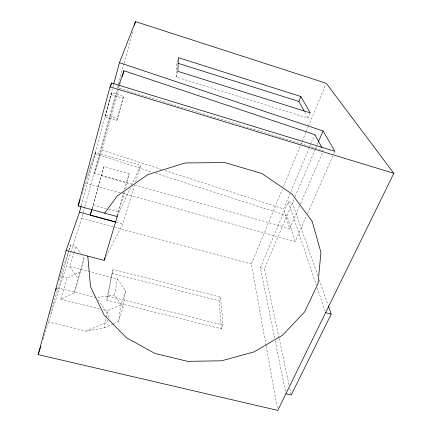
<?xml version="1.0" encoding="UTF-8"?>
<svg xmlns="http://www.w3.org/2000/svg" width="432" height="432" viewBox="0 0 432 432"><rect width="100%" height="100%" fill="white"/><g stroke="black" fill="none" stroke-linecap="round" stroke-linejoin="round"><path stroke-width="0.32" stroke-dasharray="2.16 1.62" d="M310.273 112.876L308.102 118.147L176.094 76.95L176.774 62.883L177.671 59.978M113.735 323.644L118.498 321.527L123.098 307.417L125.572 290.903L117.434 278.856L69.622 266.587L73.721 253.368M118.498 321.527L121.127 304.63L125.572 290.903M123.098 307.417L114.593 295.04L117.434 278.856M48.049 321.867L86.481 331.15L104.215 327.883L106.051 318.033M106.169 317.374L107.395 310.808L121.127 304.63M106.677 300.143L107.935 296.093L113.06 269.363L220.536 297.13L223.009 324.999L221.432 328.838L106.677 300.143L111.872 273.224L113.06 269.363M125.55 188.708L127.283 182.936L129.141 173.626L104.015 166.487L92.054 208.721M116.921 215.644L123.439 192.71M86.459 177.795L94.856 153.646L112.774 87.356M112.952 86.702L113.476 84.753M49.588 314.906L61.96 276.496L68.909 250.808M69.082 250.166L70.475 245.03L75.87 246.445L80.708 253.444M105.1 117.007L111.791 92.902L123.568 96.476L116.824 120.485L105.1 117.007L111.791 92.902M81.275 205.67L95.672 152.458L140.686 165.38L135.383 182.741M70.799 252.369L81.675 218.29L84.694 207.252M84.866 206.604L116.645 90.407M117.353 87.815L118.238 84.564M118.417 83.916L123.919 63.796M124.097 63.148L133.153 30.04M132.143 184.194L94.522 173.599L117.644 89.17M94.522 173.599L102.114 150.169L119.68 86.233M120.388 83.651L120.744 82.361M80.228 271.777L67.241 277.835L60.669 299.219L74.358 292.923L84.056 258.287L82.193 255.598M74.358 292.923L84.056 258.287M116.824 120.485L123.568 96.476M92.113 208.883L104.015 166.487M124.389 189.529L129.141 173.626M117.482 215.654L124.589 191.916M106.245 256.165L122.818 223.889L134.6 185.312M73.915 252.736L75.87 246.445M176.094 76.95L177.844 71.339M107.59 320.198L107.028 321.98L86.481 331.15M108.529 317.234L109.096 315.457L97.735 299.306M43.103 339.174L70.594 253.012M58.838 280.643L68.612 250.717M68.823 250.085L70.475 245.03M82.037 193.865L95.672 152.458M118.66 85.968L118.001 87.869L323.455 150.53L322.499 148.765M221.432 328.838L219.067 300.802L220.536 297.13M266.069 345.497L251.386 264.033L282.35 189.227M283.381 186.732L305.829 132.494M306.088 131.868L308.151 126.884M308.41 126.257L325.701 84.494M134.735 184.923L289.759 228.587L283.576 208.915L290.612 192.202M290.871 191.587L314.836 134.633M274.682 338.369L260.383 267.791L288.252 201.755L292.41 202.959L318.141 276.631M279.045 337.867L264.368 268.861L294.878 197.154M295.142 196.538L315.409 148.91M315.673 148.295L316.985 145.201M317.25 144.585L318.038 142.727M289.759 228.587L300.191 204.428M300.456 203.807L322.385 153.009M122.38 193.369L295.202 241.52L306.553 215.735M307.633 213.278L333.569 154.337M333.839 153.722L334.919 151.265M117.218 216.556L130.345 187.92M131.463 185.485L140.686 165.38M104.215 327.883L113.141 323.908M97.681 297.529L114.593 295.04M60.669 299.219L100.273 309.042M102.865 309.685L107.395 310.808M57.191 287.815L95.953 297.529M107.935 296.093L223.009 324.999M61.96 276.496L67.241 277.835M111.872 273.224L219.067 300.802M81.675 218.29L251.386 264.033M260.383 267.791L264.368 268.861M116.359 222.134L122.818 223.889M93.236 205.087L108.065 209.142M108.707 209.32L117.736 211.788M85.347 183.049L121.727 193.185M101.299 175.619L127.283 182.936M105.775 115.133L117.396 118.589M111.159 94.613L123.044 98.21M102.114 150.169L161.746 169.474M164.954 170.51L283.576 208.915M94.856 153.646L152.496 172.265M155.698 173.302L286.983 215.708L295.202 241.52M69.622 266.587L78.338 278.899M304.922 112.385L308.102 118.147M319.248 279.806L328.342 305.851M288.252 201.755L316.386 285.233M317.245 287.788L324.977 310.727M279.185 338.521L289.105 385.182M289.802 388.471L291.2 395.042M275.211 341.01L285.638 392.461M266.188 346.156L277.528 409.077"/><path stroke-width="0.65" d="M113.654 84.105L119.448 62.656L135.459 21.6L326.214 83.246L393.822 173.302L277.771 410.4L38.178 354.607L66.123 250.457L79.52 212.155L81.103 206.318M117.218 216.556L78.079 205.897L110.02 86.848L111.526 82.971L334.919 151.265L323.039 130.977L119.448 62.656M55.858 290.223L56.376 288.295M110.662 86.206L111.526 82.971M134.395 25.493L135.459 21.6M122.342 76.545L123.941 70.735L314.836 134.633L321.862 147.587M115.56 222.07L90.245 215.212L91.876 209.369M90.245 215.212L91.741 210.146M66.123 250.457L104.096 260.35L117.288 216.297M38.178 354.607L40.846 346.248M78.079 205.897L80.163 199.562M118.881 85.331L123.941 70.735M304.285 111.235L298.879 101.439L300.85 96.514L178.384 57.656L177.844 71.339L310.273 112.876L300.85 96.514M318.303 142.106L323.039 130.977M328.563 306.482L331.225 314.107L291.2 395.042L285.903 393.779M104.096 260.35L105.327 257.958M104.625 213.127L117.32 195.853L147.911 174.577L185.198 162.95L224.77 162.583L261.803 173.475L291.983 194.017L312.206 221.438L320.922 252.38L318.038 283.505L304.63 311.893L282.528 335.243L254.005 351.896L221.54 360.785L187.699 361.352L155.104 353.527L126.36 337.721L104.047 314.896L90.526 286.67L87.777 256.1M325.62 312.638L331.225 314.107M79.52 212.155L115.711 221.962M110.02 86.848L393.822 173.302M178.06 63.288L298.879 101.439"/></g></svg>
